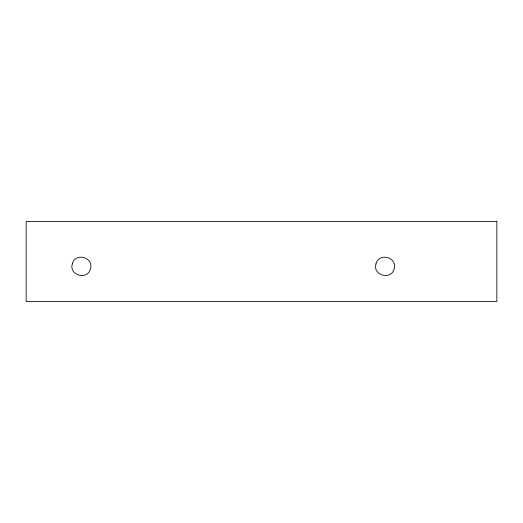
<?xml version="1.0" encoding="UTF-8"?>
<svg xmlns="http://www.w3.org/2000/svg" width="523" height="523" viewBox="0 0 523 523"><rect width="100%" height="100%" fill="white"/><g stroke="black" fill="none" stroke-linecap="round" stroke-linejoin="round"><path stroke-width="0.78" d="M72.298 263.893C68.729 275.464 87.805 280.57 90.486 268.763C94.048 257.205 74.992 252.106 72.298 263.893M375.972 263.906C372.402 275.471 391.466 280.583 394.159 268.783C397.728 257.218 378.665 252.106 375.972 263.906M496.85 221.497L26.15 221.497L26.15 301.503L496.85 301.503L496.85 221.497"/></g></svg>
